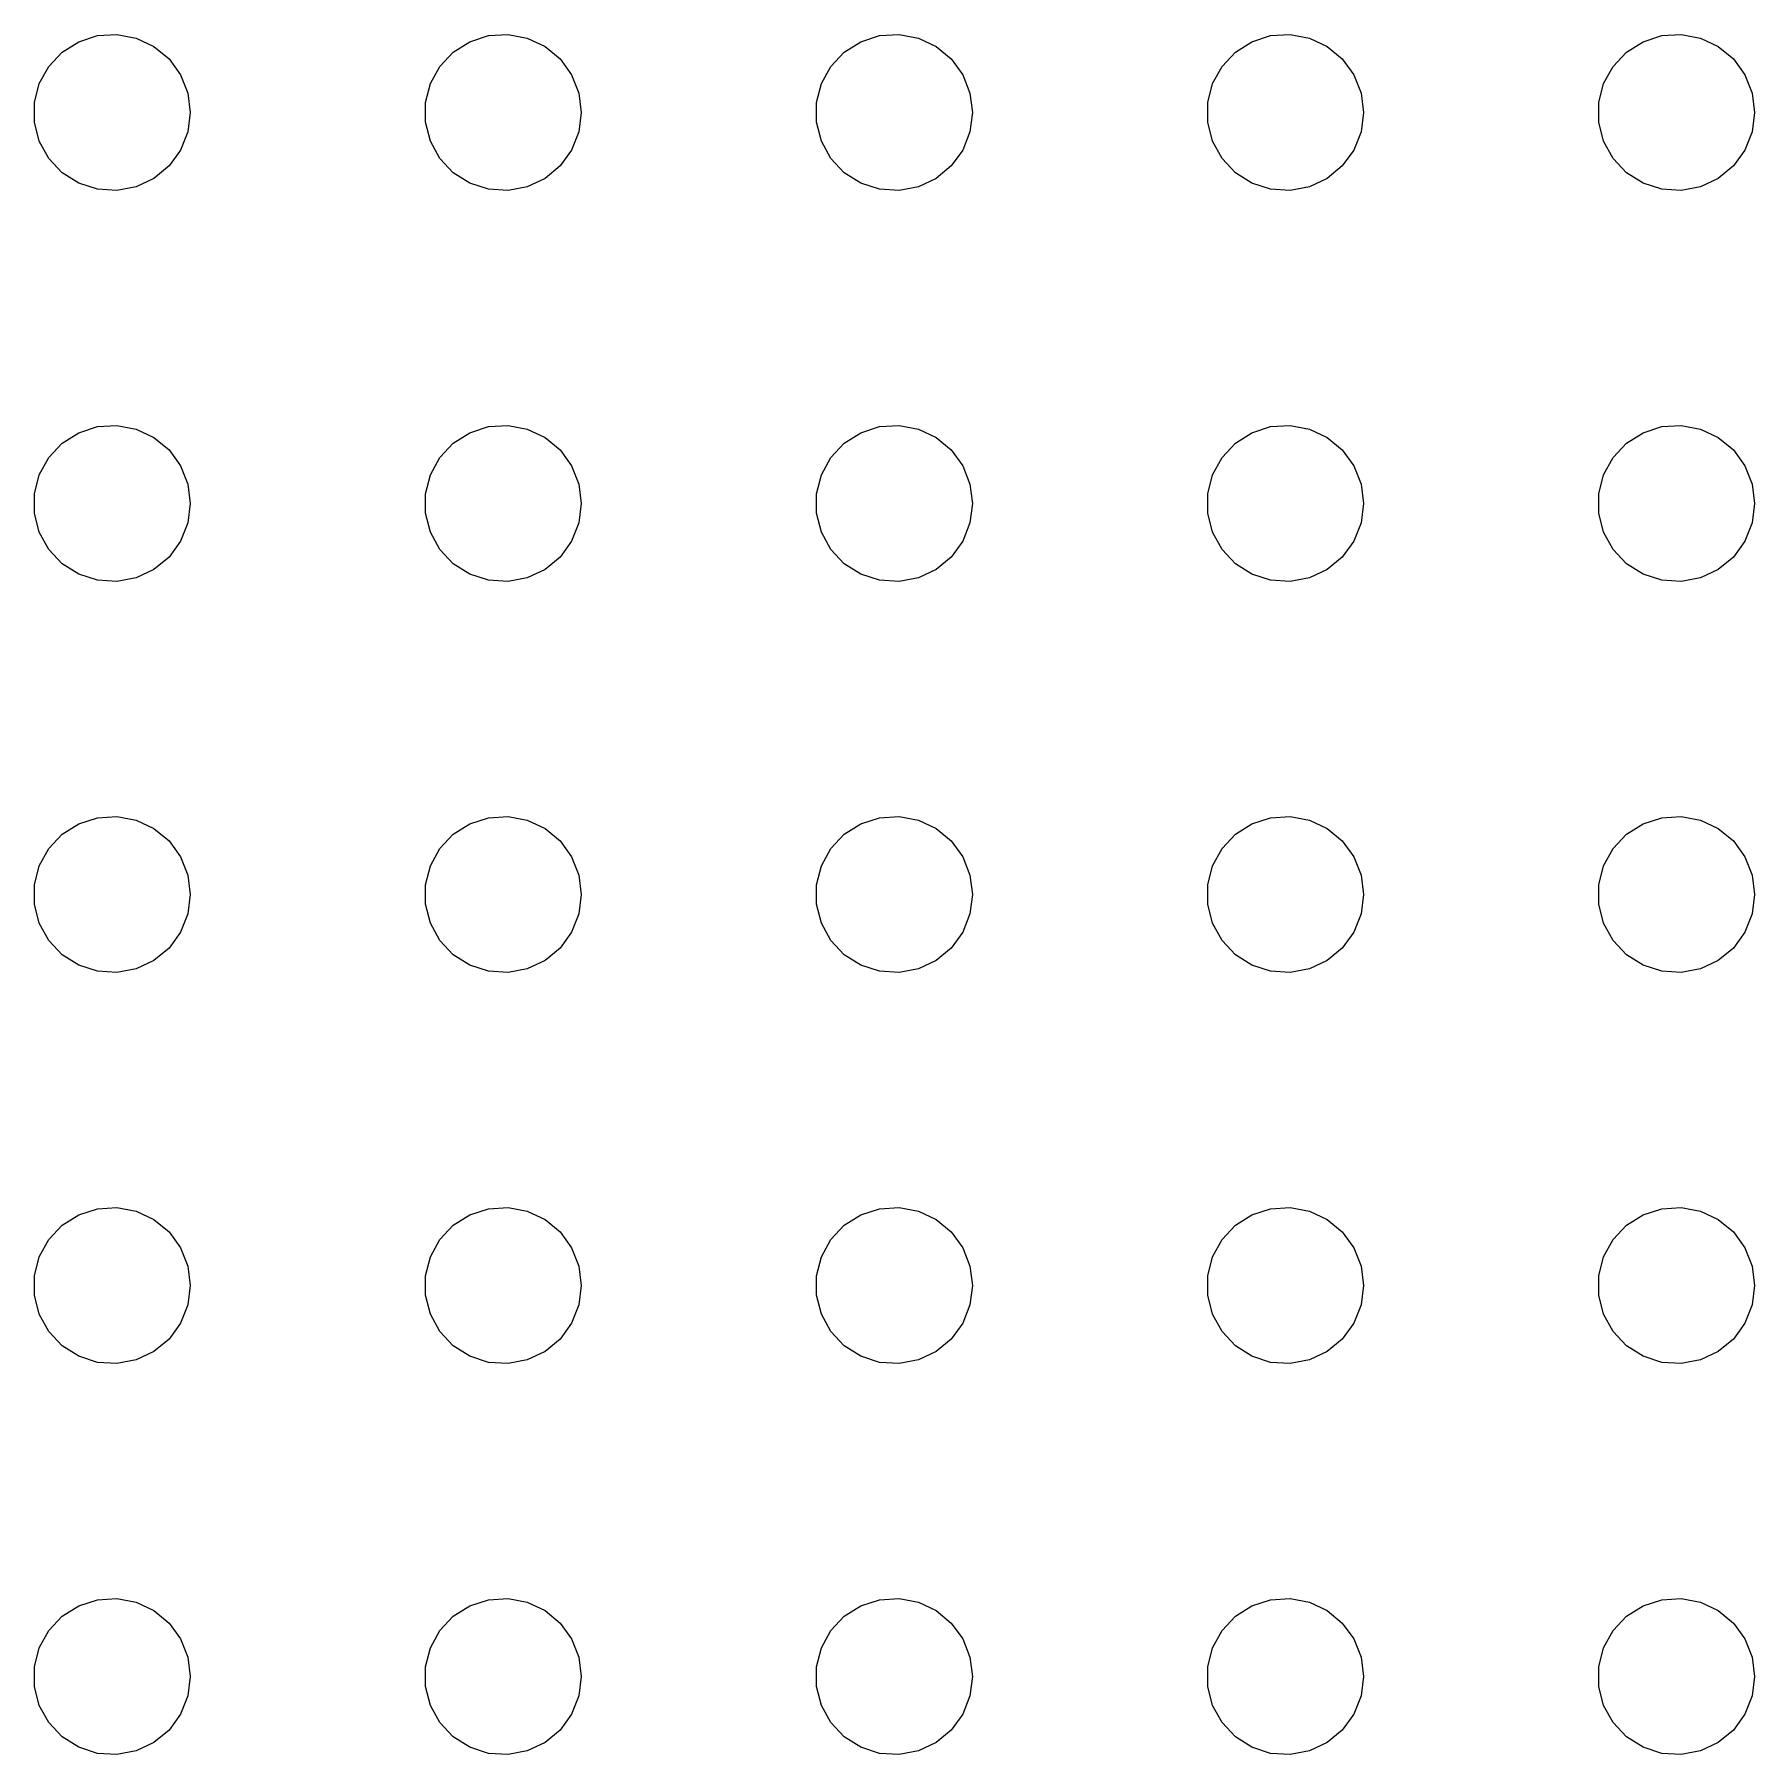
# Model space of a CAD drawing. Header units: metres. Extents: x -148 to 148, y -148 to 148.
# Drawn here: x -70.5 to -4.5, y 4.5 to 70.5 of the extents above; entities that cross this region are included whole.
import ezdxf

# ---------------------------------------------------------------- set-up
doc = ezdxf.new("R2010")
doc.units = ezdxf.units.M

msp = doc.modelspace()

# ---------------------------------------------------------------- linework, layer by layer
for p, q in [((-69.4123, 69.8115), (-68.7773, 70.2145)), ((-68.7773, 70.2145), (-68.0621, 70.4469)), ((-68.0621, 70.4469), (-67.3116, 70.4941)), ((-67.3116, 70.4941), (-66.573, 70.3532)), ((-66.573, 70.3532), (-65.8925, 70.033)), ((-65.8925, 70.033), (-65.3131, 69.5536)), ((-54.4123, 69.8115), (-53.7773, 70.2145)), ((-53.7773, 70.2145), (-53.0621, 70.4469)), ((-53.0621, 70.4469), (-52.3116, 70.4941)), ((-52.3116, 70.4941), (-51.5729, 70.3532)), ((-51.5729, 70.3532), (-50.8925, 70.033)), ((-50.8925, 70.033), (-50.3131, 69.5536)), ((-39.4123, 69.8115), (-38.7773, 70.2145)), ((-38.7773, 70.2145), (-38.0621, 70.4469)), ((-38.0621, 70.4469), (-37.3116, 70.4941)), ((-37.3116, 70.4941), (-36.5729, 70.3532)), ((-36.5729, 70.3532), (-35.8925, 70.033)), ((-35.8925, 70.033), (-35.3131, 69.5536)), ((-24.4123, 69.8115), (-23.7773, 70.2145)), ((-23.7773, 70.2145), (-23.0621, 70.4469)), ((-23.0621, 70.4469), (-22.3116, 70.4941)), ((-22.3116, 70.4941), (-21.5729, 70.3532)), ((-21.5729, 70.3532), (-20.8925, 70.033)), ((-20.8925, 70.033), (-20.3131, 69.5536)), ((-9.41226, 69.8115), (-8.77733, 70.2145)), ((-8.77733, 70.2145), (-8.06213, 70.4469)), ((-8.06213, 70.4469), (-7.31161, 70.4941)), ((-7.31161, 70.4941), (-6.57294, 70.3532)), ((-6.57294, 70.3532), (-5.89252, 70.033)), ((-5.89252, 70.033), (-5.31308, 69.5536)), ((-69.927, 69.2634), (-69.4123, 69.8115)), ((-65.3131, 69.5536), (-64.8711, 68.9453)), ((-54.927, 69.2634), (-54.4123, 69.8115)), ((-50.3131, 69.5536), (-49.8711, 68.9453)), ((-39.927, 69.2634), (-39.4123, 69.8115)), ((-35.3131, 69.5536), (-34.8711, 68.9453)), ((-24.927, 69.2634), (-24.4123, 69.8115)), ((-20.3131, 69.5536), (-19.8711, 68.9453)), ((-9.92705, 69.2634), (-9.41226, 69.8115)), ((-5.31308, 69.5536), (-4.87108, 68.9453)), ((-70.2893, 68.6044), (-69.927, 69.2634)), ((-64.8711, 68.9453), (-64.5943, 68.2461)), ((-55.2893, 68.6044), (-54.927, 69.2634)), ((-49.8711, 68.9453), (-49.5942, 68.2461)), ((-40.2893, 68.6044), (-39.927, 69.2634)), ((-34.8711, 68.9453), (-34.5942, 68.2461)), ((-25.2893, 68.6044), (-24.927, 69.2634)), ((-19.8711, 68.9453), (-19.5942, 68.2461)), ((-10.2893, 68.6044), (-9.92705, 69.2634)), ((-4.87108, 68.9453), (-4.59424, 68.2461)), ((-70.4763, 67.876), (-70.2893, 68.6044)), ((-64.5943, 68.2461), (-64.5, 67.5)), ((-55.4763, 67.876), (-55.2893, 68.6044)), ((-49.5942, 68.2461), (-49.5, 67.5)), ((-40.4763, 67.876), (-40.2893, 68.6044)), ((-34.5942, 68.2461), (-34.5, 67.5)), ((-25.4763, 67.876), (-25.2893, 68.6044)), ((-19.5942, 68.2461), (-19.5, 67.5)), ((-10.4763, 67.876), (-10.2893, 68.6044)), ((-4.59424, 68.2461), (-4.5, 67.5)), ((-70.4763, 67.124), (-70.4763, 67.876)), ((-64.5, 67.5), (-64.5943, 66.7539)), ((-55.4763, 67.124), (-55.4763, 67.876)), ((-49.5, 67.5), (-49.5942, 66.7539)), ((-40.4763, 67.124), (-40.4763, 67.876)), ((-34.5, 67.5), (-34.5942, 66.7539)), ((-25.4763, 67.124), (-25.4763, 67.876)), ((-19.5, 67.5), (-19.5942, 66.7539)), ((-10.4763, 67.124), (-10.4763, 67.876)), ((-4.5, 67.5), (-4.59424, 66.7539)), ((-70.2893, 66.3956), (-70.4763, 67.124)), ((-64.5943, 66.7539), (-64.8711, 66.0547)), ((-55.2893, 66.3956), (-55.4763, 67.124)), ((-49.5942, 66.7539), (-49.8711, 66.0547)), ((-40.2893, 66.3956), (-40.4763, 67.124)), ((-34.5942, 66.7539), (-34.8711, 66.0547)), ((-25.2893, 66.3956), (-25.4763, 67.124)), ((-19.5942, 66.7539), (-19.8711, 66.0547)), ((-10.2893, 66.3956), (-10.4763, 67.124)), ((-4.59424, 66.7539), (-4.87108, 66.0547)), ((-69.927, 65.7366), (-70.2893, 66.3956)), ((-64.8711, 66.0547), (-65.3131, 65.4464)), ((-54.927, 65.7366), (-55.2893, 66.3956)), ((-49.8711, 66.0547), (-50.3131, 65.4464)), ((-39.927, 65.7366), (-40.2893, 66.3956)), ((-34.8711, 66.0547), (-35.3131, 65.4464)), ((-24.927, 65.7366), (-25.2893, 66.3956)), ((-19.8711, 66.0547), (-20.3131, 65.4464)), ((-9.92705, 65.7366), (-10.2893, 66.3956)), ((-4.87108, 66.0547), (-5.31308, 65.4464)), ((-69.4123, 65.1885), (-69.927, 65.7366)), ((-65.3131, 65.4464), (-65.8925, 64.967)), ((-54.4123, 65.1885), (-54.927, 65.7366)), ((-50.3131, 65.4464), (-50.8925, 64.967)), ((-39.4123, 65.1885), (-39.927, 65.7366)), ((-35.3131, 65.4464), (-35.8925, 64.967)), ((-24.4123, 65.1885), (-24.927, 65.7366)), ((-20.3131, 65.4464), (-20.8925, 64.967)), ((-9.41226, 65.1885), (-9.92705, 65.7366)), ((-5.31308, 65.4464), (-5.89252, 64.967)), ((-68.7773, 64.7855), (-69.4123, 65.1885)), ((-68.0621, 64.5531), (-68.7773, 64.7855)), ((-65.8925, 64.967), (-66.573, 64.6468)), ((-53.7773, 64.7855), (-54.4123, 65.1885)), ((-53.0621, 64.5531), (-53.7773, 64.7855)), ((-50.8925, 64.967), (-51.5729, 64.6468)), ((-38.7773, 64.7855), (-39.4123, 65.1885)), ((-38.0621, 64.5531), (-38.7773, 64.7855)), ((-35.8925, 64.967), (-36.5729, 64.6468)), ((-23.7773, 64.7855), (-24.4123, 65.1885)), ((-23.0621, 64.5531), (-23.7773, 64.7855)), ((-20.8925, 64.967), (-21.5729, 64.6468)), ((-8.77733, 64.7855), (-9.41226, 65.1885)), ((-8.06213, 64.5531), (-8.77733, 64.7855)), ((-5.89252, 64.967), (-6.57294, 64.6468)), ((-67.3116, 64.5059), (-68.0621, 64.5531)), ((-66.573, 64.6468), (-67.3116, 64.5059)), ((-52.3116, 64.5059), (-53.0621, 64.5531)), ((-51.5729, 64.6468), (-52.3116, 64.5059)), ((-37.3116, 64.5059), (-38.0621, 64.5531)), ((-36.5729, 64.6468), (-37.3116, 64.5059)), ((-22.3116, 64.5059), (-23.0621, 64.5531)), ((-21.5729, 64.6468), (-22.3116, 64.5059)), ((-7.31161, 64.5059), (-8.06213, 64.5531)), ((-6.57294, 64.6468), (-7.31161, 64.5059)), ((-68.7773, 55.2145), (-68.0621, 55.4469)), ((-68.0621, 55.4469), (-67.3116, 55.4941)), ((-67.3116, 55.4941), (-66.573, 55.3532)), ((-53.7773, 55.2145), (-53.0621, 55.4469)), ((-53.0621, 55.4469), (-52.3116, 55.4941)), ((-52.3116, 55.4941), (-51.5729, 55.3532)), ((-38.7773, 55.2145), (-38.0621, 55.4469)), ((-38.0621, 55.4469), (-37.3116, 55.4941)), ((-37.3116, 55.4941), (-36.5729, 55.3532)), ((-23.7773, 55.2145), (-23.0621, 55.4469)), ((-23.0621, 55.4469), (-22.3116, 55.4941)), ((-22.3116, 55.4941), (-21.5729, 55.3532)), ((-8.77733, 55.2145), (-8.06213, 55.4469)), ((-8.06213, 55.4469), (-7.31161, 55.4941)), ((-7.31161, 55.4941), (-6.57294, 55.3532)), ((-69.927, 54.2634), (-69.4123, 54.8115)), ((-69.4123, 54.8115), (-68.7773, 55.2145)), ((-66.573, 55.3532), (-65.8925, 55.033)), ((-65.8925, 55.033), (-65.3131, 54.5536)), ((-54.927, 54.2634), (-54.4123, 54.8115)), ((-54.4123, 54.8115), (-53.7773, 55.2145)), ((-51.5729, 55.3532), (-50.8925, 55.033)), ((-50.8925, 55.033), (-50.3131, 54.5536)), ((-39.927, 54.2634), (-39.4123, 54.8115)), ((-39.4123, 54.8115), (-38.7773, 55.2145)), ((-36.5729, 55.3532), (-35.8925, 55.033)), ((-35.8925, 55.033), (-35.3131, 54.5536)), ((-24.927, 54.2634), (-24.4123, 54.8115)), ((-24.4123, 54.8115), (-23.7773, 55.2145)), ((-21.5729, 55.3532), (-20.8925, 55.033)), ((-20.8925, 55.033), (-20.3131, 54.5536)), ((-9.92705, 54.2634), (-9.41226, 54.8115)), ((-9.41226, 54.8115), (-8.77733, 55.2145)), ((-6.57294, 55.3532), (-5.89252, 55.033)), ((-5.89252, 55.033), (-5.31308, 54.5536)), ((-70.2893, 53.6044), (-69.927, 54.2634)), ((-65.3131, 54.5536), (-64.8711, 53.9453)), ((-55.2893, 53.6044), (-54.927, 54.2634)), ((-50.3131, 54.5536), (-49.8711, 53.9453)), ((-40.2893, 53.6044), (-39.927, 54.2634)), ((-35.3131, 54.5536), (-34.8711, 53.9453)), ((-25.2893, 53.6044), (-24.927, 54.2634)), ((-20.3131, 54.5536), (-19.8711, 53.9453)), ((-10.2893, 53.6044), (-9.92705, 54.2634)), ((-5.31308, 54.5536), (-4.87108, 53.9453)), ((-70.4763, 52.876), (-70.2893, 53.6044)), ((-64.8711, 53.9453), (-64.5943, 53.2461)), ((-55.4763, 52.876), (-55.2893, 53.6044)), ((-49.8711, 53.9453), (-49.5942, 53.2461)), ((-40.4763, 52.876), (-40.2893, 53.6044)), ((-34.8711, 53.9453), (-34.5942, 53.2461)), ((-25.4763, 52.876), (-25.2893, 53.6044)), ((-19.8711, 53.9453), (-19.5942, 53.2461)), ((-10.4763, 52.876), (-10.2893, 53.6044)), ((-4.87108, 53.9453), (-4.59424, 53.2461)), ((-70.4763, 52.124), (-70.4763, 52.876)), ((-64.5943, 53.2461), (-64.5, 52.5)), ((-55.4763, 52.124), (-55.4763, 52.876)), ((-49.5942, 53.2461), (-49.5, 52.5)), ((-40.4763, 52.124), (-40.4763, 52.876)), ((-34.5942, 53.2461), (-34.5, 52.5)), ((-25.4763, 52.124), (-25.4763, 52.876)), ((-19.5942, 53.2461), (-19.5, 52.5)), ((-10.4763, 52.124), (-10.4763, 52.876)), ((-4.59424, 53.2461), (-4.5, 52.5)), ((-64.5, 52.5), (-64.5943, 51.7539)), ((-49.5, 52.5), (-49.5942, 51.7539)), ((-34.5, 52.5), (-34.5942, 51.7539)), ((-19.5, 52.5), (-19.5942, 51.7539)), ((-4.5, 52.5), (-4.59424, 51.7539)), ((-70.2893, 51.3956), (-70.4763, 52.124)), ((-64.5943, 51.7539), (-64.8711, 51.0547)), ((-55.2893, 51.3956), (-55.4763, 52.124)), ((-49.5942, 51.7539), (-49.8711, 51.0547)), ((-40.2893, 51.3956), (-40.4763, 52.124)), ((-34.5942, 51.7539), (-34.8711, 51.0547)), ((-25.2893, 51.3956), (-25.4763, 52.124)), ((-19.5942, 51.7539), (-19.8711, 51.0547)), ((-10.2893, 51.3956), (-10.4763, 52.124)), ((-4.59424, 51.7539), (-4.87108, 51.0547)), ((-69.927, 50.7366), (-70.2893, 51.3956)), ((-64.8711, 51.0547), (-65.3131, 50.4464)), ((-54.927, 50.7366), (-55.2893, 51.3956)), ((-49.8711, 51.0547), (-50.3131, 50.4464)), ((-39.927, 50.7366), (-40.2893, 51.3956)), ((-34.8711, 51.0547), (-35.3131, 50.4464)), ((-24.927, 50.7366), (-25.2893, 51.3956)), ((-19.8711, 51.0547), (-20.3131, 50.4464)), ((-9.92705, 50.7366), (-10.2893, 51.3956)), ((-4.87108, 51.0547), (-5.31308, 50.4464)), ((-69.4123, 50.1885), (-69.927, 50.7366)), ((-68.7773, 49.7855), (-69.4123, 50.1885)), ((-65.3131, 50.4464), (-65.8925, 49.967)), ((-54.4123, 50.1885), (-54.927, 50.7366)), ((-53.7773, 49.7855), (-54.4123, 50.1885)), ((-50.3131, 50.4464), (-50.8925, 49.967)), ((-39.4123, 50.1885), (-39.927, 50.7366)), ((-38.7773, 49.7855), (-39.4123, 50.1885)), ((-35.3131, 50.4464), (-35.8925, 49.967)), ((-24.4123, 50.1885), (-24.927, 50.7366)), ((-23.7773, 49.7855), (-24.4123, 50.1885)), ((-20.3131, 50.4464), (-20.8925, 49.967)), ((-9.41226, 50.1885), (-9.92705, 50.7366)), ((-8.77733, 49.7855), (-9.41226, 50.1885)), ((-5.31308, 50.4464), (-5.89252, 49.967)), ((-68.0621, 49.5531), (-68.7773, 49.7855)), ((-67.3116, 49.5059), (-68.0621, 49.5531)), ((-66.573, 49.6468), (-67.3116, 49.5059)), ((-65.8925, 49.967), (-66.573, 49.6468)), ((-53.0621, 49.5531), (-53.7773, 49.7855)), ((-52.3116, 49.5059), (-53.0621, 49.5531)), ((-51.5729, 49.6468), (-52.3116, 49.5059)), ((-50.8925, 49.967), (-51.5729, 49.6468)), ((-38.0621, 49.5531), (-38.7773, 49.7855)), ((-37.3116, 49.5059), (-38.0621, 49.5531)), ((-36.5729, 49.6468), (-37.3116, 49.5059)), ((-35.8925, 49.967), (-36.5729, 49.6468)), ((-23.0621, 49.5531), (-23.7773, 49.7855)), ((-22.3116, 49.5059), (-23.0621, 49.5531)), ((-21.5729, 49.6468), (-22.3116, 49.5059)), ((-20.8925, 49.967), (-21.5729, 49.6468)), ((-8.06213, 49.5531), (-8.77733, 49.7855)), ((-7.31161, 49.5059), (-8.06213, 49.5531)), ((-6.57294, 49.6468), (-7.31161, 49.5059)), ((-5.89252, 49.967), (-6.57294, 49.6468)), ((-68.7773, 40.2145), (-68.0621, 40.4469)), ((-68.0621, 40.4469), (-67.3116, 40.4941)), ((-67.3116, 40.4941), (-66.573, 40.3532)), ((-66.573, 40.3532), (-65.8925, 40.033)), ((-53.7773, 40.2145), (-53.0621, 40.4469)), ((-53.0621, 40.4469), (-52.3116, 40.4941)), ((-52.3116, 40.4941), (-51.5729, 40.3532)), ((-51.5729, 40.3532), (-50.8925, 40.033)), ((-38.7773, 40.2145), (-38.0621, 40.4469)), ((-38.0621, 40.4469), (-37.3116, 40.4941)), ((-37.3116, 40.4941), (-36.5729, 40.3532)), ((-36.5729, 40.3532), (-35.8925, 40.033)), ((-23.7773, 40.2145), (-23.0621, 40.4469)), ((-23.0621, 40.4469), (-22.3116, 40.4941)), ((-22.3116, 40.4941), (-21.5729, 40.3532)), ((-21.5729, 40.3532), (-20.8925, 40.033)), ((-8.77733, 40.2145), (-8.06213, 40.4469)), ((-8.06213, 40.4469), (-7.31161, 40.4941)), ((-7.31161, 40.4941), (-6.57294, 40.3532)), ((-6.57294, 40.3532), (-5.89252, 40.033)), ((-69.927, 39.2634), (-69.4123, 39.8115)), ((-69.4123, 39.8115), (-68.7773, 40.2145)), ((-65.8925, 40.033), (-65.3131, 39.5536)), ((-54.927, 39.2634), (-54.4123, 39.8115)), ((-54.4123, 39.8115), (-53.7773, 40.2145)), ((-50.8925, 40.033), (-50.3131, 39.5536)), ((-39.927, 39.2634), (-39.4123, 39.8115)), ((-39.4123, 39.8115), (-38.7773, 40.2145)), ((-35.8925, 40.033), (-35.3131, 39.5536)), ((-24.927, 39.2634), (-24.4123, 39.8115)), ((-24.4123, 39.8115), (-23.7773, 40.2145)), ((-20.8925, 40.033), (-20.3131, 39.5536)), ((-9.92705, 39.2634), (-9.41226, 39.8115)), ((-9.41226, 39.8115), (-8.77733, 40.2145)), ((-5.89252, 40.033), (-5.31308, 39.5536)), ((-70.2893, 38.6044), (-69.927, 39.2634)), ((-65.3131, 39.5536), (-64.8711, 38.9453)), ((-64.8711, 38.9453), (-64.5943, 38.2461)), ((-55.2893, 38.6044), (-54.927, 39.2634)), ((-50.3131, 39.5536), (-49.8711, 38.9453)), ((-49.8711, 38.9453), (-49.5942, 38.2461)), ((-40.2893, 38.6044), (-39.927, 39.2634)), ((-35.3131, 39.5536), (-34.8711, 38.9453)), ((-34.8711, 38.9453), (-34.5942, 38.2461)), ((-25.2893, 38.6044), (-24.927, 39.2634)), ((-20.3131, 39.5536), (-19.8711, 38.9453)), ((-19.8711, 38.9453), (-19.5942, 38.2461)), ((-10.2893, 38.6044), (-9.92705, 39.2634)), ((-5.31308, 39.5536), (-4.87108, 38.9453)), ((-4.87108, 38.9453), (-4.59424, 38.2461)), ((-70.4763, 37.876), (-70.2893, 38.6044)), ((-55.4763, 37.876), (-55.2893, 38.6044)), ((-40.4763, 37.876), (-40.2893, 38.6044)), ((-25.4763, 37.876), (-25.2893, 38.6044)), ((-10.4763, 37.876), (-10.2893, 38.6044)), ((-70.4763, 37.124), (-70.4763, 37.876)), ((-64.5943, 38.2461), (-64.5, 37.5)), ((-55.4763, 37.124), (-55.4763, 37.876)), ((-49.5942, 38.2461), (-49.5, 37.5)), ((-40.4763, 37.124), (-40.4763, 37.876)), ((-34.5942, 38.2461), (-34.5, 37.5)), ((-25.4763, 37.124), (-25.4763, 37.876)), ((-19.5942, 38.2461), (-19.5, 37.5)), ((-10.4763, 37.124), (-10.4763, 37.876)), ((-4.59424, 38.2461), (-4.5, 37.5)), ((-70.2893, 36.3956), (-70.4763, 37.124)), ((-64.5, 37.5), (-64.5943, 36.7539)), ((-55.2893, 36.3956), (-55.4763, 37.124)), ((-49.5, 37.5), (-49.5942, 36.7539)), ((-40.2893, 36.3956), (-40.4763, 37.124)), ((-34.5, 37.5), (-34.5942, 36.7539)), ((-25.2893, 36.3956), (-25.4763, 37.124)), ((-19.5, 37.5), (-19.5942, 36.7539)), ((-10.2893, 36.3956), (-10.4763, 37.124)), ((-4.5, 37.5), (-4.59424, 36.7539)), ((-69.927, 35.7366), (-70.2893, 36.3956)), ((-64.5943, 36.7539), (-64.8711, 36.0547)), ((-54.927, 35.7366), (-55.2893, 36.3956)), ((-49.5942, 36.7539), (-49.8711, 36.0547)), ((-39.927, 35.7366), (-40.2893, 36.3956)), ((-34.5942, 36.7539), (-34.8711, 36.0547)), ((-24.927, 35.7366), (-25.2893, 36.3956)), ((-19.5942, 36.7539), (-19.8711, 36.0547)), ((-9.92705, 35.7366), (-10.2893, 36.3956)), ((-4.59424, 36.7539), (-4.87108, 36.0547)), ((-69.4123, 35.1885), (-69.927, 35.7366)), ((-64.8711, 36.0547), (-65.3131, 35.4464)), ((-54.4123, 35.1885), (-54.927, 35.7366)), ((-49.8711, 36.0547), (-50.3131, 35.4464)), ((-39.4123, 35.1885), (-39.927, 35.7366)), ((-34.8711, 36.0547), (-35.3131, 35.4464)), ((-24.4123, 35.1885), (-24.927, 35.7366)), ((-19.8711, 36.0547), (-20.3131, 35.4464)), ((-9.41226, 35.1885), (-9.92705, 35.7366)), ((-4.87108, 36.0547), (-5.31308, 35.4464)), ((-68.7773, 34.7855), (-69.4123, 35.1885)), ((-65.3131, 35.4464), (-65.8925, 34.967)), ((-53.7773, 34.7855), (-54.4123, 35.1885)), ((-50.3131, 35.4464), (-50.8925, 34.967)), ((-38.7773, 34.7855), (-39.4123, 35.1885)), ((-35.3131, 35.4464), (-35.8925, 34.967)), ((-23.7773, 34.7855), (-24.4123, 35.1885)), ((-20.3131, 35.4464), (-20.8925, 34.967)), ((-8.77733, 34.7855), (-9.41226, 35.1885)), ((-5.31308, 35.4464), (-5.89252, 34.967)), ((-68.0621, 34.5531), (-68.7773, 34.7855)), ((-67.3116, 34.5059), (-68.0621, 34.5531)), ((-66.573, 34.6468), (-67.3116, 34.5059)), ((-65.8925, 34.967), (-66.573, 34.6468)), ((-53.0621, 34.5531), (-53.7773, 34.7855)), ((-52.3116, 34.5059), (-53.0621, 34.5531)), ((-51.5729, 34.6468), (-52.3116, 34.5059)), ((-50.8925, 34.967), (-51.5729, 34.6468)), ((-38.0621, 34.5531), (-38.7773, 34.7855)), ((-37.3116, 34.5059), (-38.0621, 34.5531)), ((-36.5729, 34.6468), (-37.3116, 34.5059)), ((-35.8925, 34.967), (-36.5729, 34.6468)), ((-23.0621, 34.5531), (-23.7773, 34.7855)), ((-22.3116, 34.5059), (-23.0621, 34.5531)), ((-21.5729, 34.6468), (-22.3116, 34.5059)), ((-20.8925, 34.967), (-21.5729, 34.6468)), ((-8.06213, 34.5531), (-8.77733, 34.7855)), ((-7.31161, 34.5059), (-8.06213, 34.5531)), ((-6.57294, 34.6468), (-7.31161, 34.5059)), ((-5.89252, 34.967), (-6.57294, 34.6468)), ((-69.4123, 24.8115), (-68.7773, 25.2145)), ((-68.7773, 25.2145), (-68.0621, 25.4469)), ((-68.0621, 25.4469), (-67.3116, 25.4941)), ((-67.3116, 25.4941), (-66.573, 25.3532)), ((-66.573, 25.3532), (-65.8925, 25.033)), ((-54.4123, 24.8115), (-53.7773, 25.2145)), ((-53.7773, 25.2145), (-53.0621, 25.4469)), ((-53.0621, 25.4469), (-52.3116, 25.4941)), ((-52.3116, 25.4941), (-51.5729, 25.3532)), ((-51.5729, 25.3532), (-50.8925, 25.033)), ((-39.4123, 24.8115), (-38.7773, 25.2145)), ((-38.7773, 25.2145), (-38.0621, 25.4469)), ((-38.0621, 25.4469), (-37.3116, 25.4941)), ((-37.3116, 25.4941), (-36.5729, 25.3532)), ((-36.5729, 25.3532), (-35.8925, 25.033)), ((-24.4123, 24.8115), (-23.7773, 25.2145)), ((-23.7773, 25.2145), (-23.0621, 25.4469)), ((-23.0621, 25.4469), (-22.3116, 25.4941)), ((-22.3116, 25.4941), (-21.5729, 25.3532)), ((-21.5729, 25.3532), (-20.8925, 25.033)), ((-9.41226, 24.8115), (-8.77733, 25.2145)), ((-8.77733, 25.2145), (-8.06213, 25.4469)), ((-8.06213, 25.4469), (-7.31161, 25.4941)), ((-7.31161, 25.4941), (-6.57294, 25.3532)), ((-6.57294, 25.3532), (-5.89252, 25.033)), ((-69.927, 24.2634), (-69.4123, 24.8115)), ((-65.8925, 25.033), (-65.3131, 24.5536)), ((-65.3131, 24.5536), (-64.8711, 23.9453)), ((-54.927, 24.2634), (-54.4123, 24.8115)), ((-50.8925, 25.033), (-50.3131, 24.5536)), ((-50.3131, 24.5536), (-49.8711, 23.9453)), ((-39.927, 24.2634), (-39.4123, 24.8115)), ((-35.8925, 25.033), (-35.3131, 24.5536)), ((-35.3131, 24.5536), (-34.8711, 23.9453)), ((-24.927, 24.2634), (-24.4123, 24.8115)), ((-20.8925, 25.033), (-20.3131, 24.5536)), ((-20.3131, 24.5536), (-19.8711, 23.9453)), ((-9.92705, 24.2634), (-9.41226, 24.8115)), ((-5.89252, 25.033), (-5.31308, 24.5536)), ((-5.31308, 24.5536), (-4.87108, 23.9453)), ((-70.2893, 23.6044), (-69.927, 24.2634)), ((-64.8711, 23.9453), (-64.5943, 23.2461)), ((-55.2893, 23.6044), (-54.927, 24.2634)), ((-49.8711, 23.9453), (-49.5942, 23.2461)), ((-40.2893, 23.6044), (-39.927, 24.2634)), ((-34.8711, 23.9453), (-34.5942, 23.2461)), ((-25.2893, 23.6044), (-24.927, 24.2634)), ((-19.8711, 23.9453), (-19.5942, 23.2461)), ((-10.2893, 23.6044), (-9.92705, 24.2634)), ((-4.87108, 23.9453), (-4.59424, 23.2461)), ((-70.4763, 22.876), (-70.2893, 23.6044)), ((-64.5943, 23.2461), (-64.5, 22.5)), ((-55.4763, 22.876), (-55.2893, 23.6044)), ((-49.5942, 23.2461), (-49.5, 22.5)), ((-40.4763, 22.876), (-40.2893, 23.6044)), ((-34.5942, 23.2461), (-34.5, 22.5)), ((-25.4763, 22.876), (-25.2893, 23.6044)), ((-19.5942, 23.2461), (-19.5, 22.5)), ((-10.4763, 22.876), (-10.2893, 23.6044)), ((-4.59424, 23.2461), (-4.5, 22.5)), ((-70.4763, 22.124), (-70.4763, 22.876)), ((-64.5, 22.5), (-64.5943, 21.7539)), ((-55.4763, 22.124), (-55.4763, 22.876)), ((-49.5, 22.5), (-49.5942, 21.7539)), ((-40.4763, 22.124), (-40.4763, 22.876)), ((-34.5, 22.5), (-34.5942, 21.7539)), ((-25.4763, 22.124), (-25.4763, 22.876)), ((-19.5, 22.5), (-19.5942, 21.7539)), ((-10.4763, 22.124), (-10.4763, 22.876)), ((-4.5, 22.5), (-4.59424, 21.7539)), ((-70.2893, 21.3956), (-70.4763, 22.124)), ((-55.2893, 21.3956), (-55.4763, 22.124)), ((-40.2893, 21.3956), (-40.4763, 22.124)), ((-25.2893, 21.3956), (-25.4763, 22.124)), ((-10.2893, 21.3956), (-10.4763, 22.124)), ((-69.927, 20.7366), (-70.2893, 21.3956)), ((-64.5943, 21.7539), (-64.8711, 21.0547)), ((-54.927, 20.7366), (-55.2893, 21.3956)), ((-49.5942, 21.7539), (-49.8711, 21.0547)), ((-39.927, 20.7366), (-40.2893, 21.3956)), ((-34.5942, 21.7539), (-34.8711, 21.0547)), ((-24.927, 20.7366), (-25.2893, 21.3956)), ((-19.5942, 21.7539), (-19.8711, 21.0547)), ((-9.92705, 20.7366), (-10.2893, 21.3956)), ((-4.59424, 21.7539), (-4.87108, 21.0547)), ((-69.4123, 20.1884), (-69.927, 20.7366)), ((-64.8711, 21.0547), (-65.3131, 20.4464)), ((-54.4123, 20.1884), (-54.927, 20.7366)), ((-49.8711, 21.0547), (-50.3131, 20.4464)), ((-39.4123, 20.1884), (-39.927, 20.7366)), ((-34.8711, 21.0547), (-35.3131, 20.4464)), ((-24.4123, 20.1884), (-24.927, 20.7366)), ((-19.8711, 21.0547), (-20.3131, 20.4464)), ((-9.41226, 20.1884), (-9.92705, 20.7366)), ((-4.87108, 21.0547), (-5.31308, 20.4464)), ((-68.7773, 19.7855), (-69.4123, 20.1884)), ((-65.8925, 19.967), (-66.573, 19.6468)), ((-65.3131, 20.4464), (-65.8925, 19.967)), ((-53.7773, 19.7855), (-54.4123, 20.1884)), ((-50.8925, 19.967), (-51.5729, 19.6468)), ((-50.3131, 20.4464), (-50.8925, 19.967)), ((-38.7773, 19.7855), (-39.4123, 20.1884)), ((-35.8925, 19.967), (-36.5729, 19.6468)), ((-35.3131, 20.4464), (-35.8925, 19.967)), ((-23.7773, 19.7855), (-24.4123, 20.1884)), ((-20.8925, 19.967), (-21.5729, 19.6468)), ((-20.3131, 20.4464), (-20.8925, 19.967)), ((-8.77733, 19.7855), (-9.41226, 20.1884)), ((-5.89252, 19.967), (-6.57294, 19.6468)), ((-5.31308, 20.4464), (-5.89252, 19.967)), ((-68.0621, 19.5531), (-68.7773, 19.7855)), ((-67.3116, 19.5059), (-68.0621, 19.5531)), ((-66.573, 19.6468), (-67.3116, 19.5059)), ((-53.0621, 19.5531), (-53.7773, 19.7855)), ((-52.3116, 19.5059), (-53.0621, 19.5531)), ((-51.5729, 19.6468), (-52.3116, 19.5059)), ((-38.0621, 19.5531), (-38.7773, 19.7855)), ((-37.3116, 19.5059), (-38.0621, 19.5531)), ((-36.5729, 19.6468), (-37.3116, 19.5059)), ((-23.0621, 19.5531), (-23.7773, 19.7855)), ((-22.3116, 19.5059), (-23.0621, 19.5531)), ((-21.5729, 19.6468), (-22.3116, 19.5059)), ((-8.06213, 19.5531), (-8.77733, 19.7855)), ((-7.31161, 19.5059), (-8.06213, 19.5531)), ((-6.57294, 19.6468), (-7.31161, 19.5059)), ((-69.4123, 9.81154), (-68.7773, 10.2145)), ((-68.7773, 10.2145), (-68.0621, 10.4469)), ((-68.0621, 10.4469), (-67.3116, 10.4941)), ((-67.3116, 10.4941), (-66.573, 10.3532)), ((-66.573, 10.3532), (-65.8925, 10.033)), ((-65.8925, 10.033), (-65.3131, 9.55363)), ((-54.4123, 9.81154), (-53.7773, 10.2145)), ((-53.7773, 10.2145), (-53.0621, 10.4469)), ((-53.0621, 10.4469), (-52.3116, 10.4941)), ((-52.3116, 10.4941), (-51.5729, 10.3532)), ((-51.5729, 10.3532), (-50.8925, 10.033)), ((-50.8925, 10.033), (-50.3131, 9.55363)), ((-39.4123, 9.81154), (-38.7773, 10.2145)), ((-38.7773, 10.2145), (-38.0621, 10.4469)), ((-38.0621, 10.4469), (-37.3116, 10.4941)), ((-37.3116, 10.4941), (-36.5729, 10.3532)), ((-36.5729, 10.3532), (-35.8925, 10.033)), ((-35.8925, 10.033), (-35.3131, 9.55363)), ((-24.4123, 9.81154), (-23.7773, 10.2145)), ((-23.7773, 10.2145), (-23.0621, 10.4469)), ((-23.0621, 10.4469), (-22.3116, 10.4941)), ((-22.3116, 10.4941), (-21.5729, 10.3532)), ((-21.5729, 10.3532), (-20.8925, 10.033)), ((-20.8925, 10.033), (-20.3131, 9.55363)), ((-9.41226, 9.81154), (-8.77733, 10.2145)), ((-8.77733, 10.2145), (-8.06213, 10.4469)), ((-8.06213, 10.4469), (-7.31161, 10.4941)), ((-7.31161, 10.4941), (-6.57294, 10.3532)), ((-6.57294, 10.3532), (-5.89252, 10.033)), ((-5.89252, 10.033), (-5.31308, 9.55363)), ((-70.2893, 8.60437), (-69.927, 9.26335)), ((-69.927, 9.26335), (-69.4123, 9.81154)), ((-65.3131, 9.55363), (-64.8711, 8.94525)), ((-55.2893, 8.60437), (-54.927, 9.26335)), ((-54.927, 9.26335), (-54.4123, 9.81154)), ((-50.3131, 9.55363), (-49.8711, 8.94525)), ((-40.2893, 8.60437), (-39.927, 9.26335)), ((-39.927, 9.26335), (-39.4123, 9.81154)), ((-35.3131, 9.55363), (-34.8711, 8.94525)), ((-25.2893, 8.60437), (-24.927, 9.26335)), ((-24.927, 9.26335), (-24.4123, 9.81154)), ((-20.3131, 9.55363), (-19.8711, 8.94525)), ((-10.2893, 8.60437), (-9.92705, 9.26335)), ((-9.92705, 9.26335), (-9.41226, 9.81154)), ((-5.31308, 9.55363), (-4.87108, 8.94525)), ((-70.4763, 7.87599), (-70.2893, 8.60437)), ((-64.8711, 8.94525), (-64.5943, 8.24606)), ((-55.4763, 7.87599), (-55.2893, 8.60437)), ((-49.8711, 8.94525), (-49.5942, 8.24606)), ((-40.4763, 7.87599), (-40.2893, 8.60437)), ((-34.8711, 8.94525), (-34.5942, 8.24606)), ((-25.4763, 7.87599), (-25.2893, 8.60437)), ((-19.8711, 8.94525), (-19.5942, 8.24606)), ((-10.4763, 7.87599), (-10.2893, 8.60437)), ((-4.87108, 8.94525), (-4.59424, 8.24606)), ((-64.5943, 8.24606), (-64.5, 7.5)), ((-49.5942, 8.24606), (-49.5, 7.5)), ((-34.5942, 8.24606), (-34.5, 7.5)), ((-19.5942, 8.24606), (-19.5, 7.5)), ((-4.59424, 8.24606), (-4.5, 7.5)), ((-70.4763, 7.12399), (-70.4763, 7.87599)), ((-64.5, 7.5), (-64.5943, 6.75392)), ((-55.4763, 7.12399), (-55.4763, 7.87599)), ((-49.5, 7.5), (-49.5942, 6.75392)), ((-40.4763, 7.12399), (-40.4763, 7.87599)), ((-34.5, 7.5), (-34.5942, 6.75392)), ((-25.4763, 7.12399), (-25.4763, 7.87599)), ((-19.5, 7.5), (-19.5942, 6.75392)), ((-10.4763, 7.12399), (-10.4763, 7.87599)), ((-4.5, 7.5), (-4.59424, 6.75392)), ((-70.2893, 6.39561), (-70.4763, 7.12399)), ((-64.5943, 6.75392), (-64.8711, 6.05473)), ((-55.2893, 6.39561), (-55.4763, 7.12399)), ((-49.5942, 6.75392), (-49.8711, 6.05473)), ((-40.2893, 6.39561), (-40.4763, 7.12399)), ((-34.5942, 6.75392), (-34.8711, 6.05473)), ((-25.2893, 6.39561), (-25.4763, 7.12399)), ((-19.5942, 6.75392), (-19.8711, 6.05473)), ((-10.2893, 6.39561), (-10.4763, 7.12399)), ((-4.59424, 6.75392), (-4.87108, 6.05473)), ((-69.927, 5.73663), (-70.2893, 6.39561)), ((-64.8711, 6.05473), (-65.3131, 5.44635)), ((-54.927, 5.73663), (-55.2893, 6.39561)), ((-49.8711, 6.05473), (-50.3131, 5.44635)), ((-39.927, 5.73663), (-40.2893, 6.39561)), ((-34.8711, 6.05473), (-35.3131, 5.44635)), ((-24.927, 5.73663), (-25.2893, 6.39561)), ((-19.8711, 6.05473), (-20.3131, 5.44635)), ((-9.92705, 5.73663), (-10.2893, 6.39561)), ((-4.87108, 6.05473), (-5.31308, 5.44635)), ((-69.4123, 5.18845), (-69.927, 5.73663)), ((-65.3131, 5.44635), (-65.8925, 4.96701)), ((-54.4123, 5.18845), (-54.927, 5.73663)), ((-50.3131, 5.44635), (-50.8925, 4.96701)), ((-39.4123, 5.18845), (-39.927, 5.73663)), ((-35.3131, 5.44635), (-35.8925, 4.96701)), ((-24.4123, 5.18845), (-24.927, 5.73663)), ((-20.3131, 5.44635), (-20.8925, 4.96701)), ((-9.41226, 5.18845), (-9.92705, 5.73663)), ((-5.31308, 5.44635), (-5.89252, 4.96701)), ((-68.7773, 4.78551), (-69.4123, 5.18845)), ((-68.0621, 4.55313), (-68.7773, 4.78551)), ((-66.573, 4.64682), (-67.3116, 4.50591)), ((-65.8925, 4.96701), (-66.573, 4.64682)), ((-53.7773, 4.78551), (-54.4123, 5.18845)), ((-53.0621, 4.55313), (-53.7773, 4.78551)), ((-51.5729, 4.64682), (-52.3116, 4.50591)), ((-50.8925, 4.96701), (-51.5729, 4.64682)), ((-38.7773, 4.78551), (-39.4123, 5.18845)), ((-38.0621, 4.55313), (-38.7773, 4.78551)), ((-36.5729, 4.64682), (-37.3116, 4.50591)), ((-35.8925, 4.96701), (-36.5729, 4.64682)), ((-23.7773, 4.78551), (-24.4123, 5.18845)), ((-23.0621, 4.55313), (-23.7773, 4.78551)), ((-21.5729, 4.64682), (-22.3116, 4.50591)), ((-20.8925, 4.96701), (-21.5729, 4.64682)), ((-8.77733, 4.78551), (-9.41226, 5.18845)), ((-8.06213, 4.55313), (-8.77733, 4.78551)), ((-6.57294, 4.64682), (-7.31161, 4.50591)), ((-5.89252, 4.96701), (-6.57294, 4.64682)), ((-67.3116, 4.50591), (-68.0621, 4.55313)), ((-52.3116, 4.50591), (-53.0621, 4.55313)), ((-37.3116, 4.50591), (-38.0621, 4.55313)), ((-22.3116, 4.50591), (-23.0621, 4.55313)), ((-7.31161, 4.50591), (-8.06213, 4.55313))]:
    msp.add_line(p, q)

doc.saveas('drawing.dxf')
